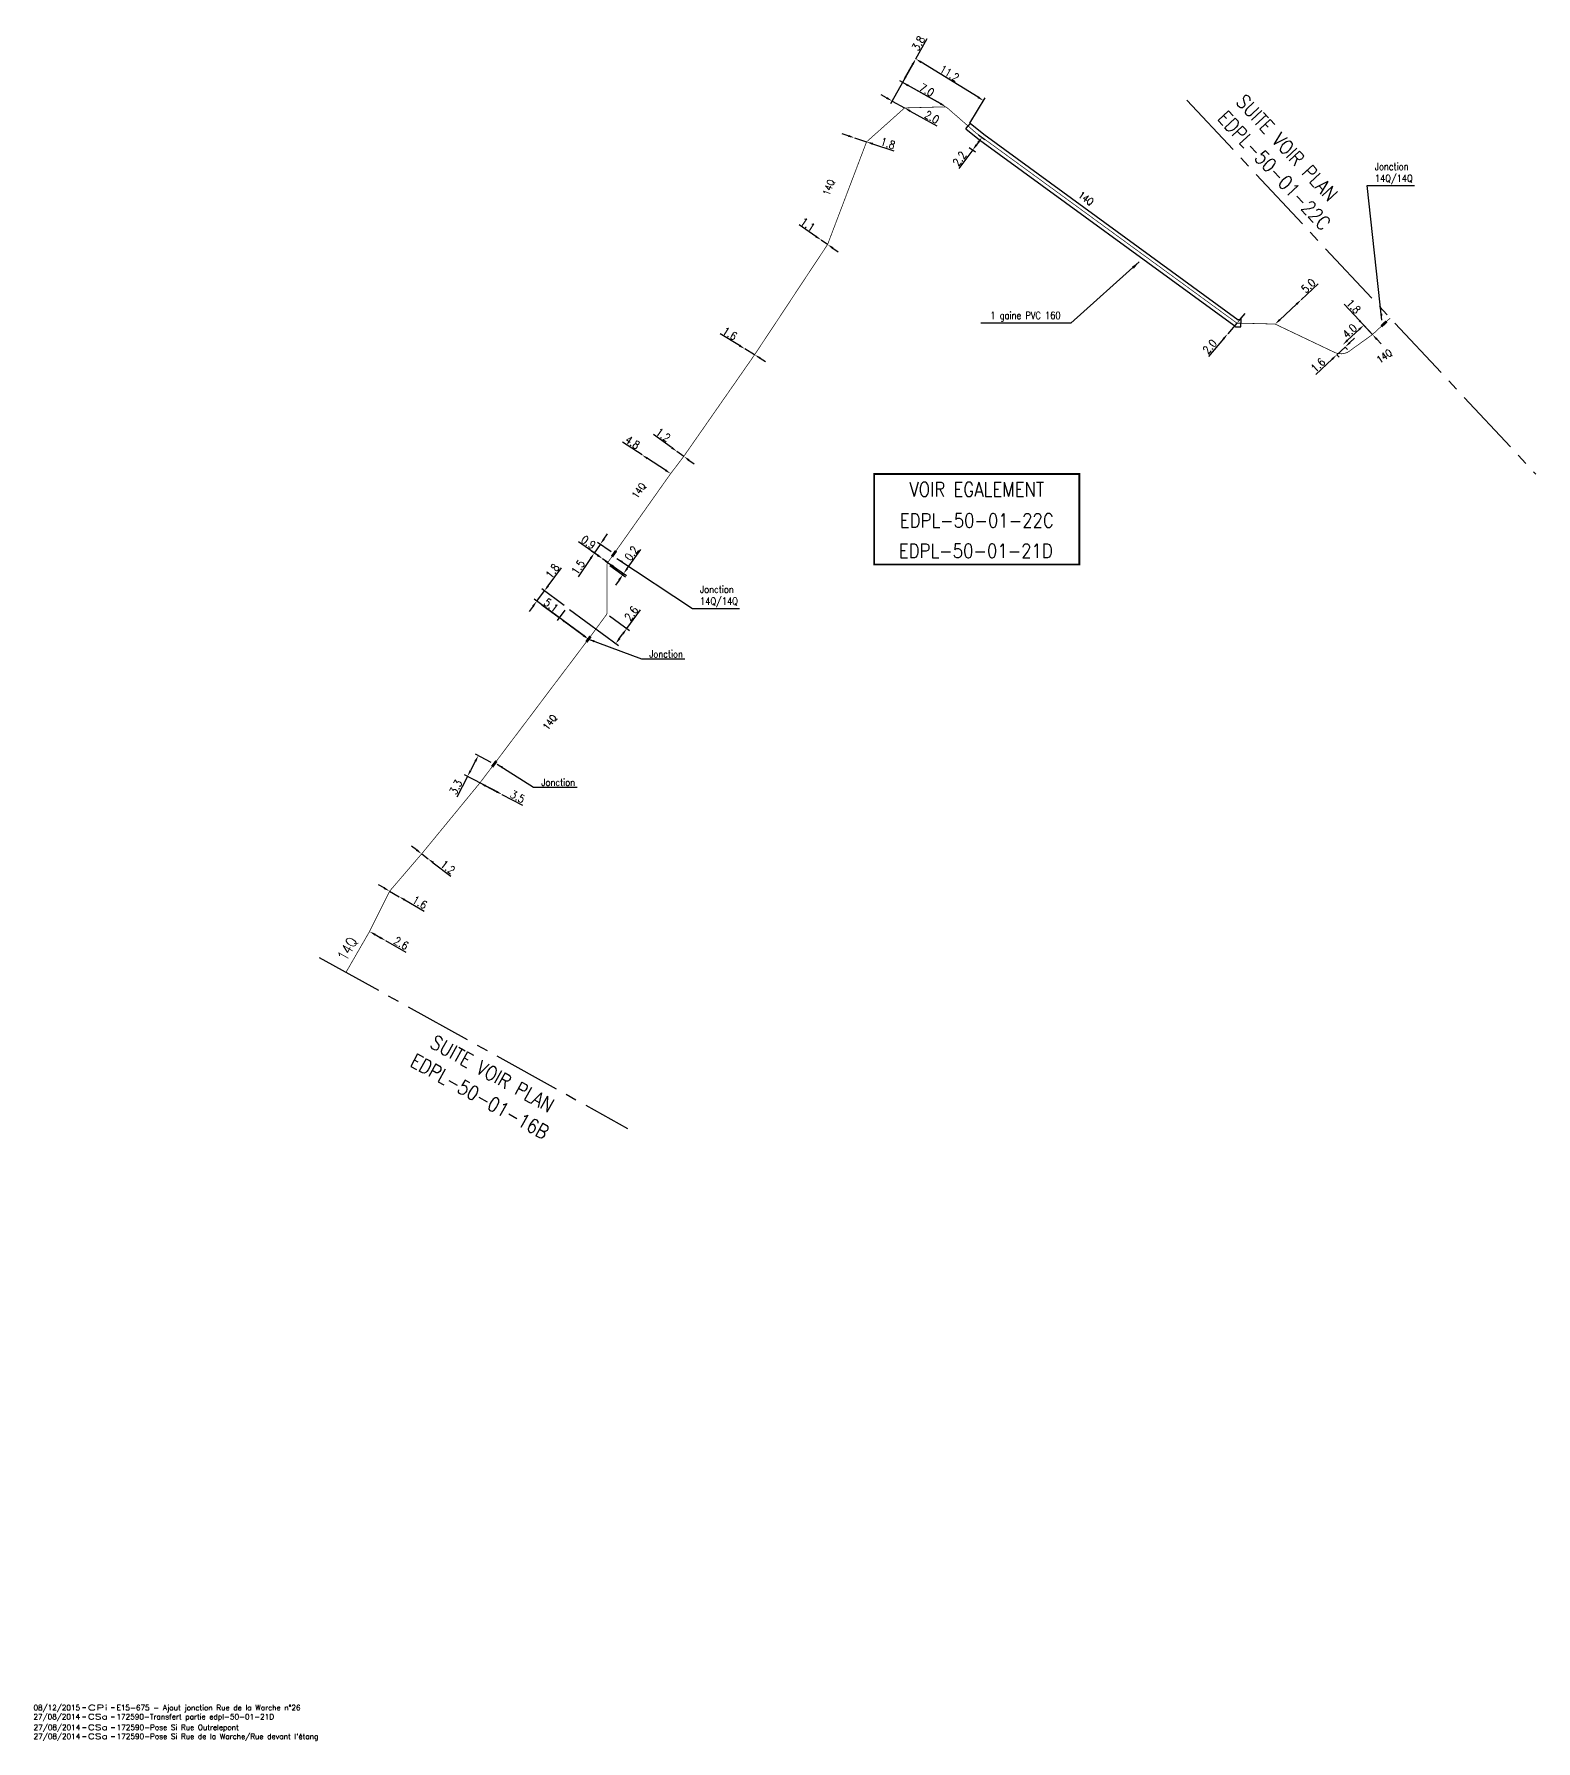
# Model space of a CAD drawing. Header units: millimetres. Extents: x 267332 to 267969, y 125000 to 125500.
# Drawn here: x 267511.2 to 267722.3, y 125260.2 to 125500.2 of the extents above; entities that cross this region are included whole.
import ezdxf
from ezdxf.enums import TextEntityAlignment as Align

# ---------------------------------------------------------------- set-up
doc = ezdxf.new("R2010")
doc.units = ezdxf.units.MM
doc.header["$PDMODE"] = 34
doc.linetypes.add('CENTER2', pattern=[28.575, 19.05, -3.175, 3.175, -3.175])
doc.linetypes.add('S_ST', pattern=[14, 8, -1.5, 0, -1.5, 0, -1.5, 0, -1.5])
doc.layers.get('0').update_dxf_attribs({"linetype": 'CONTINUOUS'})
doc.layers.get('DEFPOINTS').update_dxf_attribs({"linetype": 'CONTINUOUS'})
for name, color, linetype in [('S_100', 5, 'CONTINUOUS'), ('S_300', 7, 'CONTINUOUS'), ('S_400', 7, 'CONTINUOUS'), ('S_900', 7, 'CONTINUOUS')]:
    doc.layers.add(name, color=color, linetype=linetype)
doc.layers.add('S_910', color=7, linetype='CONTINUOUS', plot=False)
doc.styles.get("Standard").update_dxf_attribs({"font": 'romans.shx', "width": 0.85})
doc.dimstyles.get("Standard").update_dxf_attribs({"dimtxt": 1.5, "dimasz": 1.2, "dimexe": 0.625, "dimexo": 0.625, "dimgap": 0.25, "dimtad": 1, "dimdec": 1, "dimzin": 0, "dimdsep": 46, "dimtxsty": 'Standard', "dimcen": -0.5, "dimadec": 0, "dimazin": 0, "dimtfac": 1, "dimtdec": 1, "dimtmove": 0, "dimatfit": 3, "dimfxl": 0, "dimtolj": 1, "dimtzin": 0, "dimarcsym": 0})

# ---------------------------------------------------------------- blocks, each defined once
blk = doc.blocks.new('*D14')
at = {"layer": 'DEFPOINTS', "color": 0, "linetype": 'Continuous', "transparency": 16777216}
for p in [(267582.92, 125421.94), (267586.07, 125419.62), (267589.11, 125415.15)]:
    blk.add_point(p, dxfattribs=at)
at = {"layer": 'S_100', "color": 0, "linetype": 'Continuous', "lineweight": -2, "transparency": 16777216}
for p, q in [((267583.46, 125422.66), (267585.32, 125425.19)), ((267588.73, 125415.42), (267581.48, 125420.77)), ((267581.86, 125420.49), (267582.92, 125421.94)), ((267585.69, 125419.9), (267582.55, 125422.22)), ((267581.32, 125419.77), (267580.79, 125419.04))]:
    blk.add_line(p, q, dxfattribs=at)
at = {"layer": 'S_100', "color": 0, "linetype": 'Continuous', "transparency": 16777216}
for points in [[(267583.34, 125422.75), (267583.58, 125422.57), (267582.92, 125421.94)], [(267581.2, 125419.85), (267581.44, 125419.68), (267581.86, 125420.49)]]:
    blk.add_solid(points, dxfattribs=at)
at = {"layer": 'S_100', "color": 0, "linetype": 'Continuous', "transparency": 16777216, "insert": (267584.05, 125424.73), "char_height": 1.125, "attachment_point": 5, "rotation": 53.6048}
blk.add_mtext('\\A1;1.8', dxfattribs=at)
blk = doc.blocks.new('*D15')
at = {"layer": 'DEFPOINTS', "color": 0, "linetype": 'Continuous', "transparency": 16777216}
for p in [(267585, 125418.17), (267586.07, 125419.62), (267589.11, 125415.15)]:
    blk.add_point(p, dxfattribs=at)
at = {"layer": 'S_100', "color": 0, "linetype": 'Continuous', "lineweight": -2, "transparency": 16777216}
for p, q in [((267585, 125418.17), (267582.58, 125419.95)), ((267585.79, 125419.24), (267584.72, 125417.79)), ((267588.38, 125415.68), (267585.72, 125417.64))]:
    blk.add_line(p, q, dxfattribs=at)
at = {"layer": 'S_100', "color": 0, "linetype": 'Continuous', "transparency": 16777216}
for points in [[(267585.81, 125417.76), (267585.64, 125417.52), (267585, 125418.17)], [(267588.47, 125415.8), (267588.29, 125415.56), (267589.11, 125415.15)]]:
    blk.add_solid(points, dxfattribs=at)
at = {"layer": 'S_100', "color": 0, "linetype": 'Continuous', "transparency": 16777216, "insert": (267583.87, 125419.93), "char_height": 1.125, "attachment_point": 5, "rotation": 323.6048}
blk.add_mtext('\\A1;5.1', dxfattribs=at)
blk = doc.blocks.new('*D16')
at = {"layer": 'DEFPOINTS', "color": 0, "linetype": 'Continuous', "transparency": 16777216}
for p in [(267586.07, 125419.62), (267591.72, 125418.69), (267592.96, 125414.54)]:
    blk.add_point(p, dxfattribs=at)
at = {"layer": 'S_100', "color": 0, "linetype": 'Continuous', "lineweight": -2, "transparency": 16777216}
for p, q in [((267586.45, 125419.34), (267593.33, 125414.27)), ((267592.09, 125418.41), (267594.88, 125416.36)), ((267594.5, 125416.64), (267596.44, 125419.28)), ((267593.49, 125415.27), (267593.96, 125415.91))]:
    blk.add_line(p, q, dxfattribs=at)
at = {"layer": 'S_100', "color": 0, "linetype": 'Continuous', "transparency": 16777216}
for points in [[(267593.37, 125415.36), (267593.61, 125415.18), (267592.96, 125414.54)], [(267593.84, 125416), (267594.08, 125415.82), (267594.5, 125416.64)]]:
    blk.add_solid(points, dxfattribs=at)
at = {"layer": 'S_100', "color": 0, "linetype": 'Continuous', "transparency": 16777216, "insert": (267595.13, 125418.76), "char_height": 1.125, "attachment_point": 5, "rotation": 53.6048}
blk.add_mtext('\\A1;2.6', dxfattribs=at)
blk = doc.blocks.new('*D17')
at = {"layer": 'DEFPOINTS', "color": 0, "linetype": 'Continuous', "transparency": 16777216}
for p in [(267591.1, 125426.45), (267591.1, 125426.45), (267591.83, 125425.92)]:
    blk.add_point(p, dxfattribs=at)
at = {"layer": 'S_100', "color": 0, "linetype": 'Continuous', "lineweight": -2, "transparency": 16777216}
for p, q in [((267590.37, 125426.97), (267587.73, 125428.84)), ((267591.83, 125425.92), (267591.1, 125426.45)), ((267592.57, 125425.4), (267593.3, 125424.88))]:
    blk.add_line(p, q, dxfattribs=at)
at = {"layer": 'S_100', "color": 0, "linetype": 'Continuous', "transparency": 16777216}
for points in [[(267590.45, 125427.09), (267590.28, 125426.84), (267591.1, 125426.45)], [(267592.65, 125425.53), (267592.48, 125425.28), (267591.83, 125425.92)]]:
    blk.add_solid(points, dxfattribs=at)
at = {"layer": 'S_100', "color": 0, "linetype": 'Continuous', "transparency": 16777216, "insert": (267589.11, 125428.77), "char_height": 1.125, "attachment_point": 5, "rotation": 324.6291}
blk.add_mtext('\\A1;0.9', dxfattribs=at)
blk = doc.blocks.new('*D18')
at = {"layer": 'DEFPOINTS', "color": 0, "linetype": 'Continuous', "transparency": 16777216}
for p in [(267591.1, 125426.45), (267591.72, 125425.76), (267594.05, 125424.35)]:
    blk.add_point(p, dxfattribs=at)
at = {"layer": 'S_100', "color": 0, "linetype": 'Continuous', "lineweight": -2, "transparency": 16777216}
for p, q in [((267594.57, 125425.08), (267596.47, 125427.76)), ((267591.48, 125426.17), (267594.44, 125424.08)), ((267592.1, 125425.49), (267594.32, 125423.91)), ((267593.42, 125423.45), (267592.9, 125422.72)), ((267593.94, 125424.19), (267594.05, 125424.35))]:
    blk.add_line(p, q, dxfattribs=at)
at = {"layer": 'S_100', "color": 0, "linetype": 'Continuous', "transparency": 16777216}
for points in [[(267594.45, 125425.17), (267594.7, 125425), (267594.05, 125424.35)], [(267593.29, 125423.54), (267593.54, 125423.37), (267593.94, 125424.19)]]:
    blk.add_solid(points, dxfattribs=at)
at = {"layer": 'S_100', "color": 0, "linetype": 'Continuous', "transparency": 16777216, "insert": (267595.17, 125427.22), "char_height": 1.125, "attachment_point": 5, "rotation": 54.6291}
blk.add_mtext('\\A1;0.2', dxfattribs=at)
blk = doc.blocks.new('*D19')
at = {"layer": 'DEFPOINTS', "color": 0, "linetype": 'Continuous', "transparency": 16777216}
for p in [(267596.65, 125441.05), (267596.65, 125441.05), (267600.67, 125438.43)]:
    blk.add_point(p, dxfattribs=at)
at = {"layer": 'S_100', "color": 0, "linetype": 'Continuous', "lineweight": -2, "transparency": 16777216}
for p, q in [((267596.65, 125441.05), (267593.91, 125442.84)), ((267599.92, 125438.92), (267597.41, 125440.56))]:
    blk.add_line(p, q, dxfattribs=at)
at = {"layer": 'S_100', "color": 0, "linetype": 'Continuous', "transparency": 16777216}
for points in [[(267597.49, 125440.68), (267597.32, 125440.43), (267596.65, 125441.05)], [(267600, 125439.04), (267599.84, 125438.79), (267600.67, 125438.43)]]:
    blk.add_solid(points, dxfattribs=at)
at = {"layer": 'S_100', "color": 0, "linetype": 'Continuous', "transparency": 16777216, "insert": (267595.31, 125442.82), "char_height": 1.125, "attachment_point": 5, "rotation": 326.8547}
blk.add_mtext('\\A1;4.8', dxfattribs=at)
blk = doc.blocks.new('*D20')
at = {"layer": 'DEFPOINTS', "color": 0, "linetype": 'Continuous', "transparency": 16777216}
for p in [(267601.54, 125441.55), (267601.54, 125441.55), (267602.51, 125440.85)]:
    blk.add_point(p, dxfattribs=at)
at = {"layer": 'S_100', "color": 0, "linetype": 'Continuous', "lineweight": -2, "transparency": 16777216}
for p, q in [((267600.81, 125442.08), (267598.27, 125443.92)), ((267602.51, 125440.85), (267601.54, 125441.55)), ((267603.24, 125440.32), (267603.97, 125439.79))]:
    blk.add_line(p, q, dxfattribs=at)
at = {"layer": 'S_100', "color": 0, "linetype": 'Continuous', "transparency": 16777216}
for points in [[(267600.9, 125442.2), (267600.72, 125441.96), (267601.54, 125441.55)], [(267603.33, 125440.44), (267603.15, 125440.2), (267602.51, 125440.85)]]:
    blk.add_solid(points, dxfattribs=at)
at = {"layer": 'S_100', "color": 0, "linetype": 'Continuous', "transparency": 16777216, "insert": (267599.62, 125443.87), "char_height": 1.125, "attachment_point": 5, "rotation": 324.0317}
blk.add_mtext('\\A1;1.2', dxfattribs=at)
blk = doc.blocks.new('*D21')
at = {"layer": 'DEFPOINTS', "color": 0, "linetype": 'Continuous', "transparency": 16777216}
for p in [(267611.1, 125455.97), (267611.1, 125455.97), (267612.47, 125455.14)]:
    blk.add_point(p, dxfattribs=at)
at = {"layer": 'S_100', "color": 0, "linetype": 'Continuous', "lineweight": -2, "transparency": 16777216}
for p, q in [((267610.33, 125456.43), (267607.64, 125458.06)), ((267612.47, 125455.14), (267611.1, 125455.97)), ((267613.24, 125454.67), (267614.01, 125454.21))]:
    blk.add_line(p, q, dxfattribs=at)
at = {"layer": 'S_100', "color": 0, "linetype": 'Continuous', "transparency": 16777216}
for points in [[(267610.41, 125456.56), (267610.25, 125456.31), (267611.1, 125455.97)], [(267613.32, 125454.8), (267613.16, 125454.55), (267612.47, 125455.14)]]:
    blk.add_solid(points, dxfattribs=at)
at = {"layer": 'S_100', "color": 0, "linetype": 'Continuous', "transparency": 16777216, "insert": (267608.99, 125458.12), "char_height": 1.125, "attachment_point": 5, "rotation": 328.8145}
blk.add_mtext('\\A1;1.6', dxfattribs=at)
blk = doc.blocks.new('*D22')
at = {"layer": 'DEFPOINTS', "color": 0, "linetype": 'Continuous', "transparency": 16777216}
for p in [(267621.82, 125471.27), (267621.82, 125471.27), (267622.73, 125470.65)]:
    blk.add_point(p, dxfattribs=at)
at = {"layer": 'S_100', "color": 0, "linetype": 'Continuous', "lineweight": -2, "transparency": 16777216}
for p, q in [((267621.08, 125471.78), (267618.72, 125473.41)), ((267622.73, 125470.65), (267621.82, 125471.27)), ((267623.47, 125470.14), (267624.21, 125469.63))]:
    blk.add_line(p, q, dxfattribs=at)
at = {"layer": 'S_100', "color": 0, "linetype": 'Continuous', "transparency": 16777216}
for points in [[(267621.16, 125471.91), (267620.99, 125471.66), (267621.82, 125471.27)], [(267623.55, 125470.26), (267623.38, 125470.02), (267622.73, 125470.65)]]:
    blk.add_solid(points, dxfattribs=at)
at = {"layer": 'S_100', "color": 0, "linetype": 'Continuous', "transparency": 16777216, "insert": (267619.95, 125473.47), "char_height": 1.125, "attachment_point": 5, "rotation": 325.5039}
blk.add_mtext('\\A1;1.1', dxfattribs=at)
blk = doc.blocks.new('*D23')
at = {"layer": 'DEFPOINTS', "color": 0, "linetype": 'Continuous', "transparency": 16777216}
for p in [(267626.5, 125485.64), (267626.5, 125485.64), (267628.2, 125485.08)]:
    blk.add_point(p, dxfattribs=at)
at = {"layer": 'S_100', "color": 0, "linetype": 'Continuous', "lineweight": -2, "transparency": 16777216}
for p, q in [((267625.64, 125485.93), (267624.79, 125486.21)), ((267626.5, 125485.64), (267628.2, 125485.08)), ((267629.06, 125484.79), (267632.04, 125483.81))]:
    blk.add_line(p, q, dxfattribs=at)
at = {"layer": 'S_100', "color": 0, "linetype": 'Continuous', "transparency": 16777216}
for points in [[(267625.69, 125486.07), (267625.59, 125485.78), (267626.5, 125485.64)], [(267629.11, 125484.94), (267629.01, 125484.65), (267628.2, 125485.08)]]:
    blk.add_solid(points, dxfattribs=at)
at = {"layer": 'S_100', "color": 0, "linetype": 'Continuous', "transparency": 16777216, "insert": (267631.21, 125484.87), "char_height": 1.125, "attachment_point": 5, "rotation": 341.695}
blk.add_mtext('\\A1;1.8', dxfattribs=at)
blk = doc.blocks.new('*D24')
at = {"layer": 'DEFPOINTS', "color": 0, "linetype": 'Continuous', "transparency": 16777216}
for p in [(267635.12, 125496.74), (267635.12, 125496.74), (267639.37, 125490.01)]:
    blk.add_point(p, dxfattribs=at)
at = {"layer": 'S_100', "color": 0, "linetype": 'Continuous', "lineweight": -2, "transparency": 16777216}
for p, q in [((267635.12, 125496.74), (267636.72, 125499.6)), ((267633.7, 125494.21), (267634.68, 125495.96)), ((267638.96, 125490.24), (267632.86, 125493.66))]:
    blk.add_line(p, q, dxfattribs=at)
at = {"layer": 'S_100', "color": 0, "linetype": 'Continuous', "transparency": 16777216}
for points in [[(267634.55, 125496.03), (267634.81, 125495.89), (267635.12, 125496.74)], [(267633.57, 125494.29), (267633.83, 125494.14), (267633.26, 125493.43)]]:
    blk.add_solid(points, dxfattribs=at)
at = {"layer": 'S_100', "color": 0, "linetype": 'Continuous', "transparency": 16777216, "insert": (267635.49, 125498.93), "char_height": 1.125, "attachment_point": 5, "rotation": 60.7628}
blk.add_mtext('\\A1;3.8', dxfattribs=at)
blk = doc.blocks.new('*D25')
at = {"layer": 'DEFPOINTS', "color": 0, "linetype": 'Continuous', "transparency": 16777216}
for p in [(267635.12, 125496.74), (267633.26, 125493.43), (267639.37, 125490.01)]:
    blk.add_point(p, dxfattribs=at)
at = {"layer": 'S_100', "color": 0, "linetype": 'Continuous', "lineweight": -2, "transparency": 16777216}
for p, q in [((267634.89, 125496.33), (267633.04, 125493.02)), ((267638.59, 125490.45), (267634.05, 125492.99))]:
    blk.add_line(p, q, dxfattribs=at)
at = {"layer": 'S_100', "color": 0, "linetype": 'Continuous', "transparency": 16777216}
for points in [[(267634.12, 125493.12), (267633.98, 125492.86), (267633.26, 125493.43)], [(267638.66, 125490.58), (267638.51, 125490.32), (267639.37, 125490.01)]]:
    blk.add_solid(points, dxfattribs=at)
at = {"layer": 'S_100', "color": 0, "linetype": 'Continuous', "transparency": 16777216, "insert": (267636.68, 125492.37), "char_height": 1.125, "attachment_point": 5, "rotation": 330.7628}
blk.add_mtext('\\A1;7.0', dxfattribs=at)
blk = doc.blocks.new('*D26')
at = {"layer": 'DEFPOINTS', "color": 0, "linetype": 'Continuous', "transparency": 16777216}
for p in [(267635.12, 125496.74), (267631.81, 125490.82), (267633.55, 125489.85)]:
    blk.add_point(p, dxfattribs=at)
at = {"layer": 'S_100', "color": 0, "linetype": 'Continuous', "lineweight": -2, "transparency": 16777216}
for p, q in [((267634.89, 125496.33), (267631.58, 125490.41)), ((267631.02, 125491.26), (267630.24, 125491.7)), ((267631.81, 125490.82), (267633.55, 125489.85)), ((267634.34, 125489.41), (267638.07, 125487.32))]:
    blk.add_line(p, q, dxfattribs=at)
at = {"layer": 'S_100', "color": 0, "linetype": 'Continuous', "transparency": 16777216}
for points in [[(267631.09, 125491.39), (267630.95, 125491.13), (267631.81, 125490.82)], [(267634.41, 125489.54), (267634.26, 125489.27), (267633.55, 125489.85)]]:
    blk.add_solid(points, dxfattribs=at)
at = {"layer": 'S_100', "color": 0, "linetype": 'Continuous', "transparency": 16777216, "insert": (267637.39, 125488.55), "char_height": 1.125, "attachment_point": 5, "rotation": 330.7628}
blk.add_mtext('\\A1;2.0', dxfattribs=at)
blk = doc.blocks.new('*D27')
at = {"layer": 'DEFPOINTS', "color": 0, "linetype": 'Continuous', "transparency": 16777216}
for p in [(267635.12, 125496.74), (267635.12, 125496.74), (267642.47, 125487.31)]:
    blk.add_point(p, dxfattribs=at)
at = {"layer": 'S_100', "color": 0, "linetype": 'Continuous', "lineweight": -2, "transparency": 16777216}
for p, q in [((267643.89, 125491.35), (267635.89, 125496.27)), ((267642.71, 125487.71), (267644.9, 125491.27))]:
    blk.add_line(p, q, dxfattribs=at)
at = {"layer": 'S_100', "color": 0, "linetype": 'Continuous', "transparency": 16777216}
for points in [[(267635.97, 125496.4), (267635.81, 125496.14), (267635.12, 125496.74)], [(267643.97, 125491.47), (267643.81, 125491.22), (267644.66, 125490.87)]]:
    blk.add_solid(points, dxfattribs=at)
at = {"layer": 'S_100', "color": 0, "linetype": 'Continuous', "transparency": 16777216, "insert": (267639.86, 125494.71), "char_height": 1.125, "attachment_point": 5, "rotation": 328.3962}
blk.add_mtext('\\A1;11.2', dxfattribs=at)
blk = doc.blocks.new('*D28')
at = {"layer": 'DEFPOINTS', "color": 0, "linetype": 'Continuous', "transparency": 16777216}
for p in [(267689.29, 125462.86), (267689.29, 125462.86), (267685.64, 125459.45)]:
    blk.add_point(p, dxfattribs=at)
at = {"layer": 'S_100', "color": 0, "linetype": 'Continuous', "lineweight": -2, "transparency": 16777216}
for p, q in [((267689.29, 125462.86), (267691.69, 125465.1)), ((267686.29, 125460.07), (267688.64, 125462.25))]:
    blk.add_line(p, q, dxfattribs=at)
at = {"layer": 'S_100', "color": 0, "linetype": 'Continuous', "transparency": 16777216}
for points in [[(267688.53, 125462.36), (267688.74, 125462.14), (267689.29, 125462.86)], [(267686.19, 125460.18), (267686.4, 125459.96), (267685.64, 125459.45)]]:
    blk.add_solid(points, dxfattribs=at)
at = {"layer": 'S_100', "color": 0, "linetype": 'Continuous', "transparency": 16777216, "insert": (267690.31, 125464.84), "char_height": 1.125, "attachment_point": 5, "rotation": 42.9933}
blk.add_mtext('\\A1;5.0', dxfattribs=at)
blk = doc.blocks.new('*D29')
at = {"layer": 'DEFPOINTS', "color": 0, "linetype": 'Continuous', "transparency": 16777216}
for p in [(267695.17, 125456.56), (267695.17, 125456.56), (267699.32, 125457.98)]:
    blk.add_point(p, dxfattribs=at)
at = {"layer": 'S_100', "color": 0, "linetype": 'Continuous', "lineweight": -2, "transparency": 16777216}
for p, q in [((267697.43, 125458.68), (267695.83, 125457.18)), ((267699, 125458.32), (267697.77, 125459.63))]:
    blk.add_line(p, q, dxfattribs=at)
at = {"layer": 'S_100', "color": 0, "linetype": 'Continuous', "transparency": 16777216}
for points in [[(267697.33, 125458.79), (267697.54, 125458.57), (267698.09, 125459.29)], [(267695.72, 125457.29), (267695.93, 125457.07), (267695.17, 125456.56)]]:
    blk.add_solid(points, dxfattribs=at)
at = {"layer": 'S_100', "color": 0, "linetype": 'Continuous', "transparency": 16777216, "insert": (267696.12, 125458.48), "char_height": 1.125, "attachment_point": 5, "rotation": 42.9933}
blk.add_mtext('\\A1;4.0', dxfattribs=at)
blk = doc.blocks.new('*D30')
at = {"layer": 'DEFPOINTS', "color": 0, "linetype": 'Continuous', "transparency": 16777216}
for p in [(267698.09, 125459.29), (267698.09, 125459.29), (267699.32, 125457.98)]:
    blk.add_point(p, dxfattribs=at)
at = {"layer": 'S_100', "color": 0, "linetype": 'Continuous', "lineweight": -2, "transparency": 16777216}
for p, q in [((267697.48, 125459.95), (267695.34, 125462.25)), ((267699.32, 125457.98), (267698.09, 125459.29)), ((267699.93, 125457.32), (267700.55, 125456.66))]:
    blk.add_line(p, q, dxfattribs=at)
at = {"layer": 'S_100', "color": 0, "linetype": 'Continuous', "transparency": 16777216}
for points in [[(267697.59, 125460.05), (267697.37, 125459.85), (267698.09, 125459.29)], [(267700.04, 125457.42), (267699.82, 125457.21), (267699.32, 125457.98)]]:
    blk.add_solid(points, dxfattribs=at)
at = {"layer": 'S_100', "color": 0, "linetype": 'Continuous', "transparency": 16777216, "insert": (267696.65, 125461.94), "char_height": 1.125, "attachment_point": 5, "rotation": 312.9933}
blk.add_mtext('\\A1;1.8', dxfattribs=at)
blk = doc.blocks.new('*D31')
at = {"layer": 'DEFPOINTS', "color": 0, "linetype": 'Continuous', "transparency": 16777216}
for p in [(267695.17, 125456.56), (267695.48, 125456.23), (267694, 125455.47)]:
    blk.add_point(p, dxfattribs=at)
at = {"layer": 'S_100', "color": 0, "linetype": 'Continuous', "lineweight": -2, "transparency": 16777216}
for p, q in [((267695.48, 125456.23), (267694.31, 125455.14)), ((267695.49, 125456.22), (267695.8, 125455.89)), ((267696.14, 125456.84), (267696.8, 125457.46)), ((267693.65, 125454.52), (267691.35, 125452.38)), ((267694.32, 125455.13), (267694.63, 125454.79))]:
    blk.add_line(p, q, dxfattribs=at)
at = {"layer": 'S_100', "color": 0, "linetype": 'Continuous', "transparency": 16777216}
for points in [[(267696.04, 125456.95), (267696.24, 125456.73), (267695.48, 125456.23)], [(267693.55, 125454.63), (267693.75, 125454.41), (267694.31, 125455.14)]]:
    blk.add_solid(points, dxfattribs=at)
at = {"layer": 'S_100', "color": 0, "linetype": 'Continuous', "transparency": 16777216, "insert": (267691.66, 125453.69), "char_height": 1.125, "attachment_point": 5, "rotation": 42.9933}
blk.add_mtext('\\A1;1.6', dxfattribs=at)
blk = doc.blocks.new('*D32')
at = {"layer": 'DEFPOINTS', "color": 0, "linetype": 'Continuous', "transparency": 16777216}
for p in [(267558.34, 125374.04), (267560.6, 125372.76), (267560.6, 125372.76)]:
    blk.add_point(p, dxfattribs=at)
at = {"layer": 'S_100', "color": 0, "linetype": 'Continuous', "lineweight": -2, "transparency": 16777216}
for p, q in [((267559.12, 125373.6), (267559.82, 125373.21)), ((267560.6, 125372.76), (267563.46, 125371.15))]:
    blk.add_line(p, q, dxfattribs=at)
at = {"layer": 'S_100', "color": 0, "linetype": 'Continuous', "transparency": 16777216}
for points in [[(267559.2, 125373.73), (267559.05, 125373.47), (267558.34, 125374.04)], [(267559.89, 125373.34), (267559.75, 125373.07), (267560.6, 125372.76)]]:
    blk.add_solid(points, dxfattribs=at)
at = {"layer": 'S_100', "color": 0, "linetype": 'Continuous', "transparency": 16777216, "insert": (267562.79, 125372.39), "char_height": 1.125, "attachment_point": 5, "rotation": 330.5435}
blk.add_mtext('\\A1;2.6', dxfattribs=at)
blk = doc.blocks.new('*D33')
at = {"layer": 'DEFPOINTS', "color": 0, "linetype": 'Continuous', "transparency": 16777216}
for p in [(267561.16, 125379.71), (267562.5, 125378.94), (267562.5, 125378.94)]:
    blk.add_point(p, dxfattribs=at)
at = {"layer": 'S_100', "color": 0, "linetype": 'Continuous', "lineweight": -2, "transparency": 16777216}
for p, q in [((267560.38, 125380.16), (267559.6, 125380.6)), ((267561.16, 125379.71), (267562.5, 125378.94)), ((267563.28, 125378.49), (267566.01, 125376.92))]:
    blk.add_line(p, q, dxfattribs=at)
at = {"layer": 'S_100', "color": 0, "linetype": 'Continuous', "transparency": 16777216}
for points in [[(267560.45, 125380.29), (267560.3, 125380.03), (267561.16, 125379.71)], [(267563.36, 125378.62), (267563.21, 125378.36), (267562.5, 125378.94)]]:
    blk.add_solid(points, dxfattribs=at)
at = {"layer": 'S_100', "color": 0, "linetype": 'Continuous', "transparency": 16777216, "insert": (267565.41, 125378.13), "char_height": 1.125, "attachment_point": 5, "rotation": 330.145}
blk.add_mtext('\\A1;1.6', dxfattribs=at)
blk = doc.blocks.new('*D34')
at = {"layer": 'DEFPOINTS', "color": 0, "linetype": 'Continuous', "transparency": 16777216}
for p in [(267573.85, 125394.93), (267576.95, 125393.31), (267576.95, 125393.31)]:
    blk.add_point(p, dxfattribs=at)
at = {"layer": 'S_100', "color": 0, "linetype": 'Continuous', "lineweight": -2, "transparency": 16777216}
for p, q in [((267574.65, 125394.52), (267576.16, 125393.73)), ((267576.95, 125393.31), (267579.86, 125391.8))]:
    blk.add_line(p, q, dxfattribs=at)
at = {"layer": 'S_100', "color": 0, "linetype": 'Continuous', "transparency": 16777216}
for points in [[(267574.72, 125394.65), (267574.58, 125394.38), (267573.85, 125394.93)], [(267576.23, 125393.86), (267576.09, 125393.6), (267576.95, 125393.31)]]:
    blk.add_solid(points, dxfattribs=at)
at = {"layer": 'S_100', "color": 0, "linetype": 'Continuous', "transparency": 16777216, "insert": (267579.15, 125393.01), "char_height": 1.125, "attachment_point": 5, "rotation": 332.439}
blk.add_mtext('\\A1;3.5', dxfattribs=at)
blk = doc.blocks.new('*D35')
at = {"layer": 'DEFPOINTS', "color": 0, "linetype": 'Continuous', "transparency": 16777216}
for p in [(267575.87, 125397.6), (267572.1, 125395.84), (267576.95, 125393.31)]:
    blk.add_point(p, dxfattribs=at)
at = {"layer": 'S_100', "color": 0, "linetype": 'Continuous', "lineweight": -2, "transparency": 16777216}
for p, q in [((267575.45, 125397.82), (267573.22, 125398.99)), ((267576.54, 125393.53), (267571.69, 125396.06)), ((267573.21, 125397.97), (267572.52, 125396.64)), ((267572.1, 125395.84), (267570.59, 125392.94))]:
    blk.add_line(p, q, dxfattribs=at)
at = {"layer": 'S_100', "color": 0, "linetype": 'Continuous', "transparency": 16777216}
for points in [[(267573.08, 125398.04), (267573.35, 125397.9), (267573.63, 125398.77)], [(267572.39, 125396.71), (267572.65, 125396.57), (267572.1, 125395.84)]]:
    blk.add_solid(points, dxfattribs=at)
at = {"layer": 'S_100', "color": 0, "linetype": 'Continuous', "transparency": 16777216, "insert": (267570.47, 125394.34), "char_height": 1.125, "attachment_point": 5, "rotation": 62.439}
blk.add_mtext('\\A1;3.3', dxfattribs=at)
blk = doc.blocks.new('S_300_01')
at = {"color": 0, "linetype": 'Continuous'}
blk.add_solid([(-0.5, 0.19), (-0.5, -0.19), (0.5, 0.19), (0.5, -0.19)], dxfattribs=at)
at = {"color": 0, "linetype": 'Continuous', "width": 0.75, "flags": 3}
for tag, p in [('DEF_LEG', (-0.05, -5.01)), ('DEF_COUP', (0.19, -7.11)), ('DEF_TYPE', (-0.05, -9.01))]:
    blk.add_attdef(tag, text='', height=1.2, dxfattribs=at).set_placement(p, align=Align.MIDDLE)
blk = doc.blocks.new('*D36')
at = {"layer": 'DEFPOINTS', "color": 0, "linetype": 'Continuous', "transparency": 16777216}
for p in [(267565.67, 125384.96), (267566.58, 125384.26), (267566.58, 125384.26)]:
    blk.add_point(p, dxfattribs=at)
at = {"layer": 'S_100', "color": 0, "linetype": 'Continuous', "lineweight": -2, "transparency": 16777216}
for p, q in [((267564.95, 125385.51), (267564.24, 125386.06)), ((267565.67, 125384.96), (267566.58, 125384.26)), ((267567.3, 125383.72), (267569.79, 125381.81))]:
    blk.add_line(p, q, dxfattribs=at)
at = {"layer": 'S_100', "color": 0, "linetype": 'Continuous', "transparency": 16777216}
for points in [[(267565.05, 125385.63), (267564.86, 125385.39), (267565.67, 125384.96)], [(267567.39, 125383.84), (267567.2, 125383.6), (267566.58, 125384.26)]]:
    blk.add_solid(points, dxfattribs=at)
at = {"layer": 'S_100', "color": 0, "linetype": 'Continuous', "transparency": 16777216, "insert": (267569.36, 125383.08), "char_height": 1.125, "attachment_point": 5, "rotation": 322.5591}
blk.add_mtext('\\A1;1.2', dxfattribs=at)
blk = doc.blocks.new('*D37')
at = {"layer": 'DEFPOINTS', "color": 0, "linetype": 'Continuous', "transparency": 16777216}
for p in [(267680.27, 125459.59), (267678.97, 125458.07), (267678.97, 125458.07)]:
    blk.add_point(p, dxfattribs=at)
at = {"layer": 'S_100', "color": 0, "linetype": 'Continuous', "lineweight": -2, "transparency": 16777216}
for p, q in [((267680.86, 125460.27), (267681.44, 125460.95)), ((267680.27, 125459.59), (267678.97, 125458.07)), ((267678.38, 125457.39), (267676.25, 125454.9))]:
    blk.add_line(p, q, dxfattribs=at)
at = {"layer": 'S_100', "color": 0, "linetype": 'Continuous', "transparency": 16777216}
for points in [[(267680.74, 125460.37), (267680.97, 125460.17), (267680.27, 125459.59)], [(267678.27, 125457.48), (267678.5, 125457.29), (267678.97, 125458.07)]]:
    blk.add_solid(points, dxfattribs=at)
at = {"layer": 'S_100', "color": 0, "linetype": 'Continuous', "transparency": 16777216, "insert": (267676.45, 125456.29), "char_height": 1.125, "attachment_point": 5, "rotation": 49.3945}
blk.add_mtext('\\A1;2.0', dxfattribs=at)
blk = doc.blocks.new('*D38')
at = {"layer": 'DEFPOINTS', "color": 0, "linetype": 'Continuous', "transparency": 16777216}
for p in [(267643.58, 125486.34), (267642.28, 125484.57), (267643.13, 125483.94)]:
    blk.add_point(p, dxfattribs=at)
at = {"layer": 'S_100', "color": 0, "linetype": 'Continuous', "lineweight": -2, "transparency": 16777216}
for p, q in [((267643.9, 125484.99), (267643.66, 125484.67)), ((267643.96, 125486.06), (267644.81, 125485.43)), ((267643.13, 125483.94), (267641.18, 125481.31)), ((267642.65, 125484.29), (267643.51, 125483.66))]:
    blk.add_line(p, q, dxfattribs=at)
at = {"layer": 'S_100', "color": 0, "linetype": 'Continuous', "transparency": 16777216}
for points in [[(267643.78, 125485.08), (267644.02, 125484.9), (267644.44, 125485.71)], [(267643.54, 125484.75), (267643.79, 125484.58), (267643.13, 125483.94)]]:
    blk.add_solid(points, dxfattribs=at)
at = {"layer": 'S_100', "color": 0, "linetype": 'Continuous', "transparency": 16777216, "insert": (267641.28, 125482.71), "char_height": 1.125, "attachment_point": 5, "rotation": 53.5332}
blk.add_mtext('\\A1;2.2', dxfattribs=at)
blk = doc.blocks.new('GIS_MODF')
at = {"color": 0, "linetype": 'Continuous', "flags": 128}
for points in [[(-2.26, -0.01), (-1.76, -0.01)], [(1.76, -0.01), (2.26, -0.01)]]:
    blk.add_lwpolyline(points, dxfattribs=at)
at = {"color": 0, "linetype": 'Continuous'}
blk.add_attdef('DATE', text='', height=0.75, dxfattribs=at).set_placement((-2.58, -0.39), align=Align.RIGHT)
at = {"color": 0, "linetype": 'Continuous', "width": 3.590909}
blk.add_attdef('USER', text='', height=0.75, dxfattribs=at).set_placement((-1.52, -0.39), (1.31, -0.39), align=Align.FIT)
at = {"color": 0, "linetype": 'Continuous'}
blk.add_attdef('DESC', (2.53, -0.39), '', height=0.75, dxfattribs=at)
blk = doc.blocks.new('*D43')
at = {"layer": 'DEFPOINTS', "color": 0, "linetype": 'Continuous', "transparency": 16777216}
for p in [(267589.93, 125427.25), (267591.1, 125426.45), (267592.71, 125427.17)]:
    blk.add_point(p, dxfattribs=at)
at = {"layer": 'S_100', "color": 0, "linetype": 'Continuous', "lineweight": -2, "transparency": 16777216}
for p, q in [((267591.28, 125429.23), (267591.79, 125429.97)), ((267590.71, 125426.71), (267589.54, 125427.51)), ((267590.78, 125428.48), (267589.93, 125427.25)), ((267592.32, 125427.43), (267590.39, 125428.75)), ((267589.42, 125426.5), (267587.65, 125423.91))]:
    blk.add_line(p, q, dxfattribs=at)
at = {"layer": 'S_100', "color": 0, "linetype": 'Continuous', "transparency": 16777216}
for points in [[(267589.3, 125426.59), (267589.55, 125426.42), (267589.93, 125427.25)], [(267591.16, 125429.31), (267591.41, 125429.14), (267590.78, 125428.48)]]:
    blk.add_solid(points, dxfattribs=at)
at = {"layer": 'S_100', "color": 0, "linetype": 'Continuous', "transparency": 16777216, "insert": (267587.66, 125425.26), "char_height": 1.125, "attachment_point": 5, "rotation": 55.6519}
blk.add_mtext('\\A1;1.5', dxfattribs=at)

msp = doc.modelspace()

# ---------------------------------------------------------------- linework, layer by layer
at = {"layer": 'S_100', "linetype": 'S_ST', "ltscale": 0.5, "const_width": 0.1}
msp.add_lwpolyline([(267555.03, 125368.3), (267558.34, 125374.04), (267561.16, 125379.71), (267565.67, 125384.96), (267573.85, 125394.93), (267575.87, 125397.6), (267589.11, 125415.15), (267591.62, 125418.56, 0.158041), (267591.72, 125418.85), (267591.72, 125425.61, -0.15515), (267591.81, 125425.9), (267600.67, 125438.43), (267602.51, 125440.85), (267612.47, 125455.14), (267622.73, 125470.65), (267628.16, 125484.96, -0.120486), (267628.3, 125485.16), (267633.41, 125489.72, -0.176869), (267633.73, 125489.85), (267639.18, 125490, -0.188299), (267639.52, 125489.88), (267642.47, 125487.31), (267643.58, 125486.34), (267643.58, 125486.34), (267680.14, 125459.68, 0.152456), (267680.43, 125459.58), (267680.8, 125459.58), (267685.53, 125459.46, -0.105275), (267685.73, 125459.41), (267694, 125455.47, 0.298139), (267696.25, 125455.78), (267699.32, 125457.98), (267700.05, 125458.66), (267700.93, 125459.48), (267701.82, 125460.3)], format="xyb", dxfattribs=at)
at = {"layer": 'S_400', "color": 7, "linetype": 'CONTINUOUS'}
for p, q in [((267642.15, 125486.93), (267642.47, 125487.31)), ((267642.78, 125487.7), (267642.47, 125487.31)), ((267642.78, 125487.7), (267644.69, 125486.14)), ((267642.15, 125486.93), (267644.08, 125485.35)), ((267644.08, 125485.35), (267679.83, 125459.29)), ((267644.69, 125486.14), (267680.46, 125460.07)), ((267679.83, 125459.29), (267680.08, 125459.08)), ((267680.08, 125459.08), (267680.8, 125459.08)), ((267680.46, 125460.07), (267680.45, 125460.08)), ((267680.45, 125460.08), (267680.81, 125460.08)), ((267680.81, 125460.08), (267680.8, 125459.58)), ((267680.8, 125459.08), (267680.8, 125459.58))]:
    msp.add_line(p, q, dxfattribs=at)
at = {"layer": 'S_900', "linetype": 'CENTER2', "ltscale": 0.5, "flags": 128}
for points in [[(267673.24, 125490.95), (267722.29, 125438.34)], [(267551.26, 125370.4), (267594.6, 125346.36)]]:
    msp.add_lwpolyline(points, dxfattribs=at)
at = {"layer": 'S_900', "const_width": 0.25}
msp.add_lwpolyline([(267629.28, 125438.38), (267658.12, 125438.38), (267658.12, 125425.64), (267629.28, 125425.64)], close=True, dxfattribs=at)

# ---------------------------------------------------------------- block references
at = {"layer": 'S_300'}
for p, rotation in [((267700.93, 125459.48), 222.9933183345009), ((267592.71, 125427.17), 54.73325108761987), ((267589.11, 125415.15), 53.60479869415862), ((267575.87, 125397.6), 52.95966502156144)]:
    msp.add_blockref('S_300_01', p, dxfattribs=dict(at, rotation=rotation))
at = {"layer": 'S_910'}
ref = msp.add_blockref('GIS_MODF', (267520.24, 125264.92), dxfattribs=at)
ref.add_attrib('DATE', '08/12/2015', dxfattribs={"layer": '0', "color": 0, "linetype": 'Continuous', "height": 0.75}).set_placement((267517.66, 125264.53), align=Align.RIGHT)
ref.add_attrib('USER', 'CPi', dxfattribs={"layer": '0', "color": 0, "linetype": 'Continuous', "height": 0.75, "width": 1.680851}).set_placement((267518.72, 125264.53), (267521.54, 125264.53), align=Align.FIT)
ref.add_attrib('DESC', 'E15-675 - Ajout jonction Rue de la Warche n°26', (267522.77, 125264.53), dxfattribs={"layer": '0', "color": 0, "linetype": 'Continuous', "height": 0.75})
ref = msp.add_blockref('GIS_MODF', (267520.24, 125263.64), dxfattribs=at)
ref.add_attrib('DATE', '27/08/2014', dxfattribs={"layer": '0', "color": 0, "linetype": 'Continuous', "height": 0.75}).set_placement((267517.66, 125263.26), align=Align.RIGHT)
ref.add_attrib('USER', 'CSa', dxfattribs={"layer": '0', "color": 0, "linetype": 'Continuous', "height": 0.75, "width": 1.410714}).set_placement((267518.72, 125263.26), (267521.54, 125263.26), align=Align.FIT)
ref.add_attrib('DESC', '172590-Transfert partie edpl-50-01-21D', (267522.77, 125263.26), dxfattribs={"layer": '0', "color": 0, "linetype": 'Continuous', "height": 0.75})
ref = msp.add_blockref('GIS_MODF', (267520.27, 125262.14), dxfattribs=at)
ref.add_attrib('DATE', '27/08/2014', dxfattribs={"layer": '0', "color": 0, "linetype": 'Continuous', "height": 0.75}).set_placement((267517.68, 125261.76), align=Align.RIGHT)
ref.add_attrib('USER', 'CSa', dxfattribs={"layer": '0', "color": 0, "linetype": 'Continuous', "height": 0.75, "width": 1.410714}).set_placement((267518.75, 125261.76), (267521.57, 125261.76), align=Align.FIT)
ref.add_attrib('DESC', '172590-Pose Si Rue Outrelepont ', (267522.8, 125261.76), dxfattribs={"layer": '0', "color": 0, "linetype": 'Continuous', "height": 0.75})
ref = msp.add_blockref('GIS_MODF', (267520.27, 125260.87), dxfattribs=at)
ref.add_attrib('DATE', '27/08/2014', dxfattribs={"layer": '0', "color": 0, "linetype": 'Continuous', "height": 0.75}).set_placement((267517.68, 125260.49), align=Align.RIGHT)
ref.add_attrib('USER', 'CSa', dxfattribs={"layer": '0', "color": 0, "linetype": 'Continuous', "height": 0.75, "width": 1.410714}).set_placement((267518.75, 125260.49), (267521.57, 125260.49), align=Align.FIT)
ref.add_attrib('DESC', "172590-Pose Si Rue de la Warche/Rue devant l'étang", (267522.8, 125260.49), dxfattribs={"layer": '0', "color": 0, "linetype": 'Continuous', "height": 0.75})

# ---------------------------------------------------------------- texts
at = {"layer": 'S_100', "linetype": 'S_ST', "width": 0.85}
for height, rotation, p in [(1, 69.2108, (267622.95, 125477.43)), (1, 323.8993, (267657.84, 125477.38)), (1, 34.5805, (267700.34, 125453.89)), (1, 54.146, (267595.94, 125434.83)), (1, 52.9597, (267583.4, 125402.26)), (1.5, 60.0518, (267555.03, 125369.75))]:
    msp.add_text('14Q', height=height, rotation=rotation, dxfattribs=at).set_placement(p)
at = {"layer": 'S_300', "char_height": 1, "attachment_point": 7}
for s, insert in [('\\A1;Jonction\\P14Q/14Q', (267699.66, 125479.11)), ('\\A1;Jonction\\P14Q/14Q', (267604.8, 125419.66)), ('\\A1;Jonction', (267597.66, 125412.58)), ('\\A1;Jonction', (267582.5, 125394.53))]:
    msp.add_mtext(s, dxfattribs=dict(at, insert=insert))
at = {"layer": 'S_400', "insert": (267655.48, 125460.5), "char_height": 1, "attachment_point": 6}
msp.add_mtext('1 gaine PVC 160 ', dxfattribs=at)
at = {"layer": 'S_900', "width": 0.85}
for s, rotation, p in [('SUITE VOIR PLAN', 312.9933, (267686.57, 125483.54)), ('EDPL-50-01-22C', 312.9933, (267684.8, 125480.36)), ('SUITE VOIR PLAN', 330.991, (267575.1, 125353.16)), ('EDPL-50-01-16B', 330.991, (267573.33, 125349.97))]:
    msp.add_text(s, height=2, rotation=rotation, dxfattribs=at).set_placement(p, align=Align.CENTER)
for s, p in [('VOIR EGALEMENT', (267643.7, 125435.21)), ('EDPL-50-01-22C', (267643.7, 125430.83)), ('EDPL-50-01-21D', (267643.56, 125426.57))]:
    msp.add_text(s, height=2, dxfattribs=at).set_placement(p, align=Align.CENTER)

# ---------------------------------------------------------------- dimensions: what is measured, and where the dimension line sits
at = {"layer": 'S_100', "linetype": 'Continuous'}
for base, p1, p2, angle, override, picture, middle in [((267635.12, 125496.74), (267639.37, 125490.01), (267635.12, 125496.74), 240.7628, {"dimscale": 0.75}, '*D24', (267636.14, 125498.57)), ((267631.81, 125490.82), (267633.55, 125489.85), (267635.12, 125496.74), 330.7628, {"dimscale": 0.75}, '*D26', (267637.03, 125487.9)), ((267635.12, 125496.74), (267642.47, 125487.31), (267635.12, 125496.74), 328.3962, {"dimscale": 0.75}, '*D27', (267639.47, 125494.07)), ((267626.5, 125485.64), (267628.2, 125485.08), (267626.5, 125485.64), 341.695, {"dimscale": 0.75}, '*D23', (267630.98, 125484.16)), ((267643.13, 125483.94), (267643.58, 125486.34), (267642.28, 125484.57), 53.5332, {"dimscale": 0.75}, '*D38', (267641.89, 125482.26)), ((267621.82, 125471.27), (267622.73, 125470.65), (267621.82, 125471.27), 325.5039, {"dimscale": 0.75}, '*D22', (267619.53, 125472.85)), ((267689.29, 125462.86), (267685.64, 125459.45), (267689.29, 125462.86), 222.9933, {"dimscale": 0.75}, '*D28', (267690.82, 125464.29)), ((267678.97, 125458.07), (267680.27, 125459.59), (267678.97, 125458.07), 49.3945, {"dimscale": 0.75}, '*D37', (267677.02, 125455.8)), ((267698.09, 125459.29), (267699.32, 125457.98), (267698.09, 125459.29), 312.9933, {"dimscale": 0.75}, '*D30', (267696.1, 125461.43)), ((267611.1, 125455.97), (267612.47, 125455.14), (267611.1, 125455.97), 328.8145, {"dimscale": 0.75}, '*D21', (267608.6, 125457.48)), ((267695.17, 125456.56), (267699.32, 125457.98), (267695.17, 125456.56), 42.9933, {"dimscale": 0.75}, '*D29', (267696.63, 125457.93)), ((267695.48, 125456.23), (267694, 125455.47), (267695.17, 125456.56), 222.9933, {"dimscale": 0.75}, '*D31', (267692.17, 125453.15)), ((267601.54, 125441.55), (267602.51, 125440.85), (267601.54, 125441.55), 324.0317, {"dimscale": 0.75}, '*D20', (267599.18, 125443.27)), ((267596.65, 125441.05), (267600.67, 125438.43), (267596.65, 125441.05), 326.8547, {"dimscale": 0.75}, '*D19', (267594.9, 125442.19)), ((267589.93, 125427.25), (267592.71, 125427.17), (267591.1, 125426.45), 55.6519, {"dimscale": 0.75, "dimatfit": 0}, '*D43', (267588.28, 125424.83)), ((267591.1, 125426.45), (267591.83, 125425.92), (267591.1, 125426.45), 324.6291, {"dimscale": 0.75}, '*D17', (267588.68, 125428.16)), ((267594.05, 125424.35), (267591.72, 125425.76), (267591.1, 125426.45), 234.6291, {"dimscale": 0.75}, '*D18', (267595.78, 125426.79)), ((267582.92, 125421.94), (267589.11, 125415.15), (267586.07, 125419.62), 233.6048, {"dimscale": 0.75}, '*D14', (267584.66, 125424.29)), ((267585, 125418.17), (267589.11, 125415.15), (267586.07, 125419.62), 323.6048, {"dimscale": 0.75}, '*D15', (267583.43, 125419.33)), ((267592.96, 125414.54), (267591.72, 125418.69), (267586.07, 125419.62), 53.6048, {"dimscale": 0.75}, '*D16', (267595.74, 125418.32)), ((267572.1, 125395.84), (267575.87, 125397.6), (267576.95, 125393.31), 62.439, {"dimscale": 0.75}, '*D35', (267571.14, 125393.99)), ((267576.95, 125393.31), (267573.85, 125394.93), (267576.95, 125393.31), 152.439, {"dimscale": 0.75}, '*D34', (267578.81, 125392.35)), ((267566.581477, 125384.2631987), (267565.6683991, 125384.962333), (267566.581477, 125384.2631987), 142.5590918, {"dimscale": 0.75}, '*D36', (267568.9006806, 125382.4874084)), ((267562.5027, 125378.9363), (267561.1584, 125379.7079), (267562.5027, 125378.9363), 150.145, {"dimscale": 0.75}, '*D33', (267565.0361, 125377.4822)), ((267560.6, 125372.76), (267558.34, 125374.04), (267560.6, 125372.76), 150.5435, {"dimscale": 0.75}, '*D32', (267562.42, 125371.74))]:
    dim = msp.add_linear_dim(base=base, p1=p1, p2=p2, angle=angle, dimstyle='Standard', override=override, dxfattribs=at)
    dim.commit()
    dim.dimension.update_dxf_attribs({"geometry": picture, "text_midpoint": middle, "dimtype": 160})
dim = msp.add_linear_dim(base=(267633.26, 125493.43), p1=(267639.37, 125490.01), p2=(267635.12, 125496.74), angle=330.7628, dimstyle='Standard', override={"dimscale": 0.75}, dxfattribs=at)
dim.commit()
dim.dimension.update_dxf_attribs({"geometry": '*D25', "text_midpoint": (267636.68, 125492.37)})

# ---------------------------------------------------------------- leaders
at = {"layer": 'S_300', "annotation_type": 0, "has_hookline": 1, "hookline_direction": 0}
for points, text_width in [([(267700.65, 125460.01), (267698.58, 125478.92), (267699.48, 125478.92)], 5.55), ([(267593.11, 125426.5), (267603.72, 125419.47), (267604.62, 125419.47)], 5.55), ([(267589.11, 125415.15), (267596.57, 125412.39), (267597.47, 125412.39)], 5.02), ([(267576.28, 125397.57), (267581.41, 125394.35), (267582.31, 125394.35)], 5.02)]:
    msp.add_leader(points, dimstyle='Standard', override={"dimscale": 0.75}, dxfattribs=dict(at, text_width=text_width))
at = {"layer": 'S_400', "annotation_type": 0, "has_hookline": 1, "hookline_direction": 1, "text_width": 11.21}
msp.add_leader([(267666.54, 125468.19), (267656.93, 125459.58), (267655.73, 125459.58)], dimstyle='Standard', dxfattribs=at)

doc.saveas('drawing.dxf')
